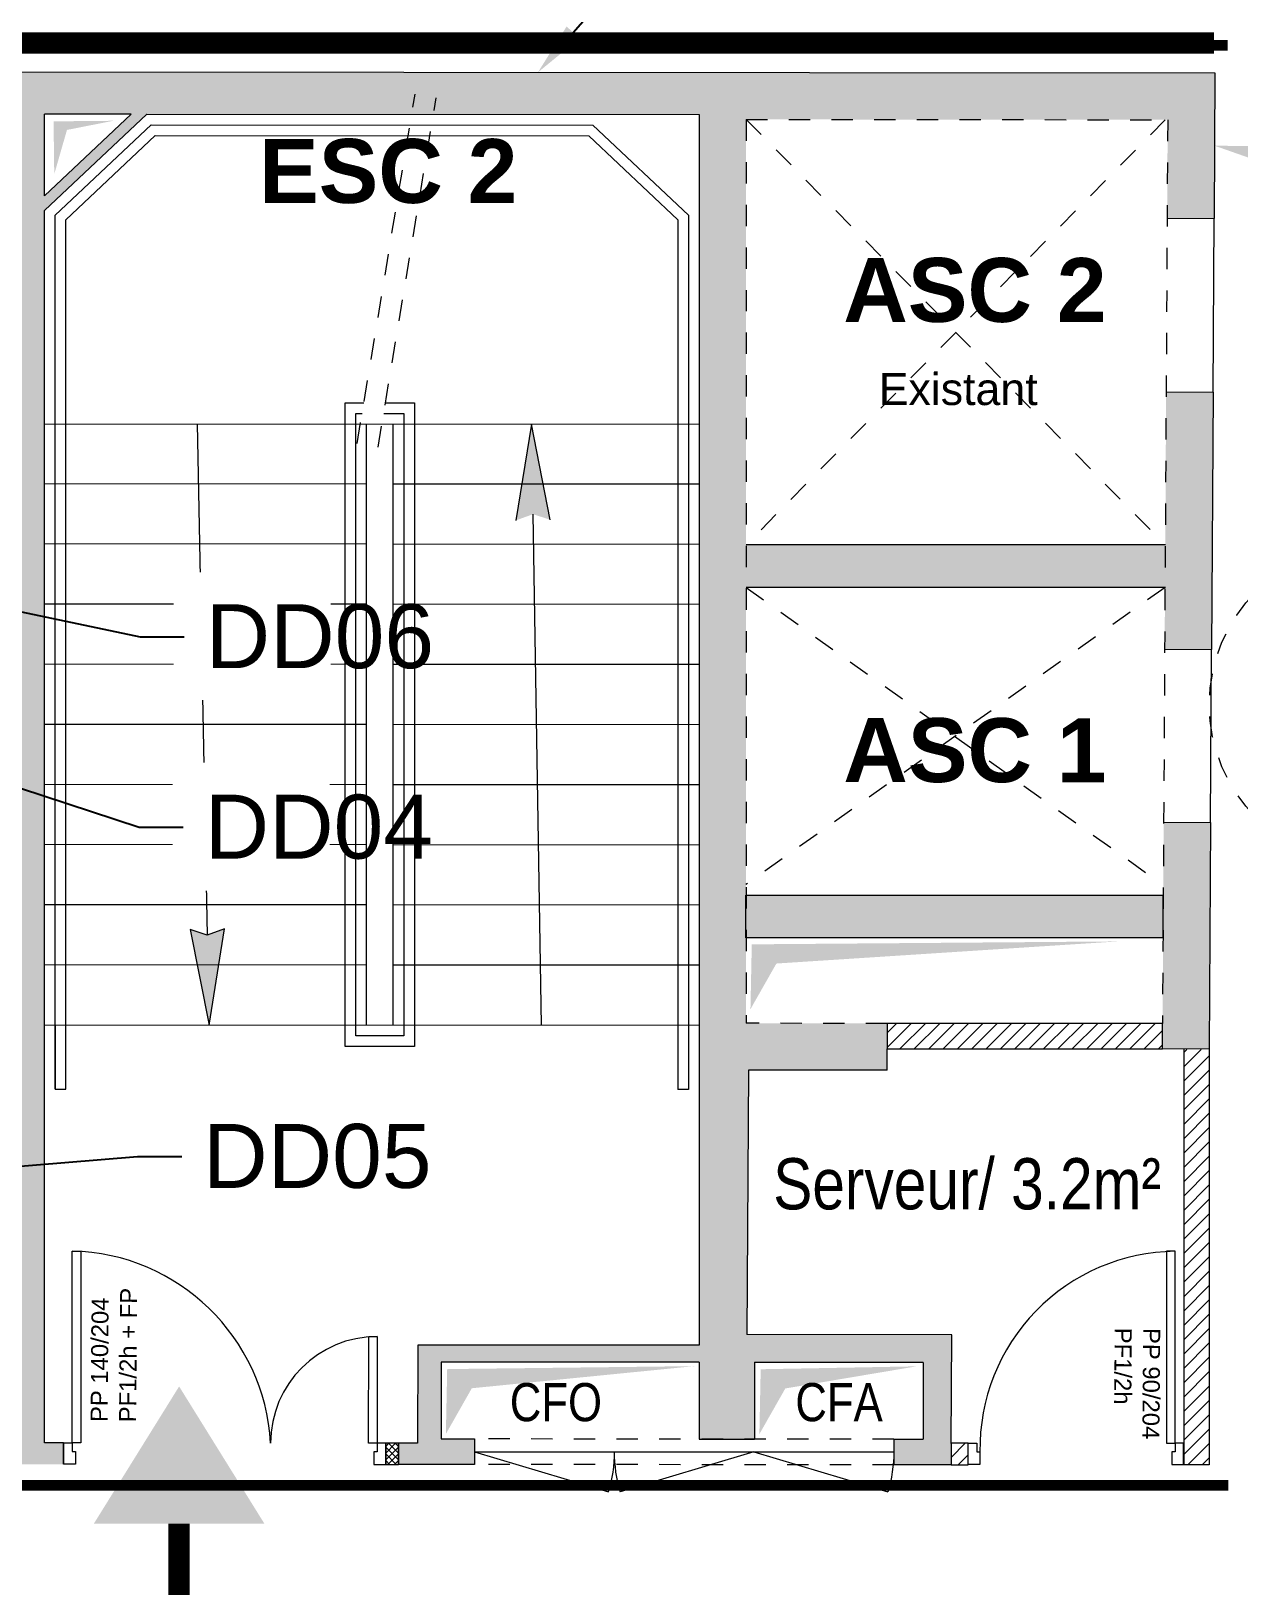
# Model space of a CAD drawing. Extents: x -29.7 to 23.3, y -8.6 to 57.6.
# Drawn here: x -6.08 to -0.41, y -0.01 to 7.28 of the extents above; entities that cross this region are included whole.
import ezdxf
from ezdxf import colors
from ezdxf.entities.mleader import LeaderData, LeaderLine
from ezdxf.enums import TextEntityAlignment as Align
from ezdxf.math import Vec2, Vec3

# ---------------------------------------------------------------- set-up
doc = ezdxf.new("R2010")
doc.units = 0
doc.header["$LTSCALE"] = 0.001
for name, pattern in [('AXES2', [28.575, 19.05, -3.175, 3.175, -3.175]), ('CACHE', [0.375, 0.25, -0.125]), ('CACHE2', [4.7625, 3.175, -1.5875]), ('CONTINU', [0]), ('HIDDEN2', [0.1875, 0.125, -0.0625])]:
    doc.linetypes.add(name, pattern=pattern)
doc.layers.get('0').update_dxf_attribs({"lineweight": 5})
for name, color, linetype in [('00-SECURITE UP', 12, 'Continuous'), ('01-STR_MACONNERIE_HACH', 252, 'Continuous'), ('A-legende', 7, 'Continuous'), ('Exit- Etiquette-incendie', 1, 'Continuous')]:
    doc.layers.add(name, color=color, linetype=linetype)
doc.layers.add('02-CL HACH PLATRE', color=6, linetype='Continuous', lineweight=5)
doc.layers.add('02-CLOISON_HACH MACONNERIE', color=6, linetype='Continuous', lineweight=5)
doc.layers.add('A-Détails', color=7, linetype='Continuous', true_color=0x00a500)
doc.layers.add('A-signalétique', color=7, linetype='Continuous', true_color=0x666666)
doc.layers.add('A-projet', color=7, linetype='Continuous', lineweight=5, true_color=0x5b6280)
doc.styles.add('COTE 100', font='arial.ttf', dxfattribs={"height": 0.15})
doc.styles.get("Standard").update_dxf_attribs({"font": 'ARIALN.TTF'})
doc.styles.add('verdana', font='swissc.ttf')
doc.styles.add('Y_TXT_COT', font='arial.ttf', dxfattribs={"height": 0.2})

# ---------------------------------------------------------------- blocks, each defined once
blk = doc.blocks.new('BLOC_ATT_RENS_100')
at = {"flags": 8}
for tag, p, height in [('N°', (-0.4156, 0.9727), 0.25), ('TITRE', (-0.4156, 0.6753), 0.21), ('SURF', (-0.4156, 0.3727), 0.15), ('EFFECTIF', (-0.4156, 0.0727), 0.15), ('HSP', (-0.4156, -0.2356), 0.15), ('REV.SOL', (-0.4156, -0.5258), 0.15), ('REV.MUR', (-0.4156, -0.8258), 0.15), ('PLAF', (-0.4156, -1.1258), 0.15)]:
    blk.add_attdef(tag, p, '', height=height, dxfattribs=at)
at = {"layer": 'Exit- Etiquette-incendie', "flags": 8}
for tag, p in [('EFFECTIF.MAX', (-0.4156, -1.414)), ('SURF.PROG', (-0.4156, -1.6479))]:
    blk.add_attdef(tag, p, '', height=0.15, dxfattribs=at)
blk = doc.blocks.new('PORTE-GA')
at = {"linetype": 'Continuous'}
blk.add_line((0, 0), (-0.288, 0.958), dxfattribs=at)
at = {"color": 0, "linetype": 'ByBlock'}
blk.add_arc((0, 0), 1, 89.9989, 106.7229, dxfattribs=at)
blk = doc.blocks.new('Xref-R2-2018-11')
h = blk.add_hatch(color=256)
h.dxf.hatch_style = 1
h.paths.add_polyline_path([(-3.2473, -0.0091), (-3.2441, -0.2568), (-3.1845, -0.0493), (-2.9667, -0.0064)])
h = blk.add_hatch(color=256)
h.dxf.hatch_style = 1
h.paths.add_polyline_path([(-0.9184, -1.8775), (-1.0063, -1.4292), (-1.0792, -1.8803), (-0.9992, -1.8514)])
h = blk.add_hatch(color=256)
h.dxf.hatch_style = 1
h.paths.add_polyline_path([(-2.6073, -3.7993), (-2.5181, -4.2474), (-2.4466, -3.7962), (-2.5264, -3.8252)])
h = blk.add_hatch(color=256)
h.dxf.hatch_style = 1
h.paths.add_polyline_path([(0.0265, -3.8686), (0.0203, -4.1727), (0.1419, -3.9586), (1.7429, -3.8549)])
h = blk.add_hatch(color=256)
h.dxf.hatch_style = 1
h.paths.add_polyline_path([(-1.4017, -5.8605), (-1.4078, -6.1646), (-1.2862, -5.9504), (-0.2424, -5.8467)])
h = blk.add_hatch(color=256)
h.dxf.hatch_style = 1
h.paths.add_polyline_path([(0.0683, -5.8613), (0.0622, -6.1654), (0.1838, -5.9513), (0.7991, -5.8476)])
at = {"layer": '00-SECURITE UP'}
h = blk.add_hatch(color=256, dxfattribs=at)
h.dxf.hatch_style = 1
h.paths.add_polyline_path([(-3.0586, -6.5857), (-2.6586, -6.5857), (-2.2586, -6.5857), (-2.6586, -5.9419)])
at = {"layer": '01-STR_MACONNERIE_HACH'}
h = blk.add_hatch(color=256, dxfattribs=at)
h.dxf.hatch_style = 1
h.paths.add_polyline_path([(-2.9338, -12.9281), (-2.9663, -13.1734), (-3.0344, -13.1725), (-3.0351, -13.2325), (-2.9852, -13.2331), (-2.9887, -13.5068), (-2.0358, -13.519), (-2.0323, -13.2453), (-1.9823, -13.2459), (-1.9815, -13.1859), (-2.0482, -13.1851), (-2.0744, -12.939)])
h.paths.add_polyline_path([(-5.9186, -12.89), (-5.9511, -13.1353), (-6.0192, -13.1344), (-6.02, -13.1944), (-5.97, -13.195), (-5.9735, -13.4687), (-4.3537, -13.4894), (-4.3502, -13.2157), (-4.3002, -13.2163), (-4.2995, -13.1563), (-4.3661, -13.1555), (-4.3924, -12.9095)])
h.paths.add_polyline_path([(-8.8763, -12.8523), (-8.9088, -13.0975), (-8.9769, -13.0967), (-8.9777, -13.1567), (-8.9277, -13.1573), (-8.9312, -13.431), (-7.3386, -13.4513), (-7.3351, -13.1776), (-7.2851, -13.1783), (-7.2843, -13.1183), (-7.351, -13.1174), (-7.3772, -12.8714)])
h.paths.add_polyline_path([(-11.1808, -12.8229), (-11.2133, -13.0681), (-11.2814, -13.0673), (-11.2822, -13.1273), (-11.2323, -13.1279), (-11.2358, -13.4016), (-10.2963, -13.4136), (-10.2928, -13.1399), (-10.2428, -13.1405), (-10.242, -13.0805), (-10.3087, -13.0797), (-10.3349, -12.8336)])
h.paths.add_polyline_path([(-10.8967, 6.6649), (-10.9467, 6.6652), (-10.9471, 6.6052), (-10.8943, 6.6049), (-10.8705, 6.3609), (-9.9349, 6.3549), (-9.9079, 6.5986), (-9.8547, 6.5982), (-9.8543, 6.6582), (-9.9043, 6.6585), (-9.9023, 6.9761), (-10.8947, 6.9824)])
h.paths.add_polyline_path([(-8.5844, 6.9676), (-8.5864, 6.6501), (-8.6364, 6.6504), (-8.6368, 6.5904), (-8.5841, 6.5901), (-8.5602, 6.3461), (-6.992, 6.3361), (-6.965, 6.5797), (-6.9118, 6.5794), (-6.9114, 6.6394), (-6.9614, 6.6397), (-6.9594, 6.9572)])
h.paths.add_polyline_path([(-5.6415, 6.9488), (-5.6435, 6.6313), (-5.6935, 6.6316), (-5.6939, 6.5716), (-5.6412, 6.5713), (-5.6173, 6.3273), (-4.0169, 6.317), (-3.99, 6.5607), (-3.9367, 6.5604), (-3.9364, 6.6204), (-3.9864, 6.6207), (-3.9843, 6.9382)])
h.paths.add_polyline_path([(-2.6665, 6.9298), (-2.6685, 6.6123), (-2.7185, 6.6126), (-2.7189, 6.5526), (-2.6661, 6.5522), (-2.6423, 6.3082), (-1.704, 6.3022), (-1.677, 6.5459), (-1.6238, 6.5456), (-1.6234, 6.6056), (-1.6734, 6.6059), (-1.6714, 6.9234)])
h.paths.add_polyline_path([(-0.3535, 6.915), (-0.3555, 6.5975), (-0.4055, 6.5978), (-0.4059, 6.5378), (-0.3532, 6.5375), (-0.3294, 6.2934), (1.2351, 6.2834), (1.2366, 6.5273), (1.2866, 6.527), (1.287, 6.587), (1.237, 6.5873), (1.2391, 6.9048)])
h.paths.add_polyline_path([(3.4414, 4.4566), (3.7374, 4.0365), (4.1422, 3.9277), (4.1734, 4.0436), (4.1251, 4.0566), (4.2613, 4.563), (4.0393, 4.878), (3.7229, 4.655), (3.6977, 4.6372), (3.6755, 4.6216), (3.6725, 4.6195)])
h.paths.add_polyline_path([(1.9624, -2.4843), (2.1824, -2.4855), (2.1893, -1.2784), (1.9694, -1.2771)])
edge = h.paths.add_edge_path()
edge.add_line((2.5716, 5.6909), (3.1695, 6.1123))
edge.add_line((3.1695, 6.1123), (3.0138, 6.3333))
edge.add_arc((1.8436, 5.4114), 1.4897, 38.23232, 77.61848)
edge.add_line((2.1631, 6.8664), (2.163, 6.8989))
edge.add_line((2.163, 6.8989), (1.9782, 6.9001))
edge.add_line((1.9782, 6.9001), (1.9761, 6.5826))
edge.add_line((1.9761, 6.5826), (1.9261, 6.5829))
edge.add_line((1.9261, 6.5829), (1.9257, 6.5229))
edge.add_line((1.9257, 6.5229), (1.9757, 6.5226))
edge.add_line((1.9757, 6.5226), (1.9742, 6.2787))
edge.add_line((1.9742, 6.2787), (2.1582, 6.2775))
edge.add_line((2.1582, 6.2775), (2.5716, 5.6909))
h.paths.add_polyline_path([(-13.0351, -4.4062), (-13.5351, -4.4062), (-13.5351, -3.4062), (-13.0165, -3.4062), (-12.8339, 6.3734), (-12.2452, 6.3697), (-12.2182, 6.6133), (-12.165, 6.613), (-12.1646, 6.673), (-12.2146, 6.6733), (-12.2125, 6.9908), (-12.9153, 6.9953), (-12.913, 7.3501), (-13.403, 7.3532), (-13.7899, -13.369), (-12.6008, -13.3842), (-12.5973, -13.1105), (-12.5473, -13.1111), (-12.5465, -13.0511), (-12.6132, -13.0503), (-12.6395, -12.8042), (-13.1918, -12.7972)])
h.paths.add_polyline_path([(-13.5351, -4.4062), (-13.5351, -3.4062)], flags=16)
h = blk.add_hatch(color=256, dxfattribs=at)
h.dxf.hatch_style = 1
h.paths.add_polyline_path([(1.9526, -4.2401), (1.9526, -4.3601), (2.1716, -4.3602), (2.1716, -4.3578), (2.1777, -3.2971), (1.9577, -3.2958)])
h.paths.add_polyline_path([(-2.883, 0.0248), (-3.29, -0.3583), (-3.29, 0.0248)])
h.paths.add_polyline_path([(0.6616, -4.3593), (0.6616, -4.2393), (0, -4.2389), (0, 0), (1.9767, -0.0016), (1.974, -0.4631), (2.194, -0.4644), (2.198, 0.2183), (-3.5072, 0.2228), (-3.5082, -1.0072), (-3.4782, -1.0072), (-3.4769, -1.0072), (-3.4782, -2.6772), (-3.4782, -3.3168), (-3.4782, -5.0368), (-3.4782, -5.1367), (-3.4782, -6.1268), (-3.4783, -6.3069), (-3.2001, -6.307), (-3.2, -6.207), (-3.29, -6.207), (-3.29, -0.427), (-2.81, 0.0248), (-0.22, 0.0227), (-0.22, -5.7488), (-1.54, -5.748), (-1.5403, -6.208), (-1.6303, -6.2079), (-1.6303, -6.3079), (-1.2742, -6.3082), (-1.2741, -6.1882), (-1.43, -6.1881), (-1.43, -5.8281), (-0.22, -5.8288), (-0.22, -6.1888), (0.04, -6.1889), (0.04, -6.1888), (0.04, -5.8289), (0.83, -5.8294), (0.83, -6.1894), (0.6924, -6.1893), (0.6923, -6.3093), (0.9606, -6.3095), (0.9607, -6.2095), (0.9609, -6.2095), (0.9639, -5.6995), (0.0039, -5.6989), (0.011, -4.4589), (0.661, -4.4593)])
h = blk.add_hatch(color=256, dxfattribs=at)
h.dxf.hatch_style = 1
h.paths.add_polyline_path([(1.9665, -1.9951), (0, -1.9951), (0, -1.9951), (0, -2.1951), (1.9653, -2.1951)])
h = blk.add_hatch(color=256, dxfattribs=at)
h.dxf.hatch_style = 1
h.paths.add_polyline_path([(-0.0016, -3.6384), (1.9539, -3.6385), (1.9539, -3.8385), (-0.0016, -3.8384)])
at = {"layer": '02-CL HACH PLATRE', "lineweight": 13, "transparency": 33554687}
h = blk.add_hatch(dxfattribs=at)
h.set_pattern_fill('ANSI31', color=256, scale=0.015)
h.paths.add_polyline_path([(0.6616, -4.3593), (1.9526, -4.3593), (1.9526, -4.2401), (0.6616, -4.2401)])
h = blk.add_hatch(dxfattribs=at)
h.set_pattern_fill('ANSI31', color=256, scale=0.015)
h.paths.add_polyline_path([(2.1716, -4.3611), (2.0716, -4.361), (2.0516, -4.361), (2.0517, -6.3095), (2.1716, -6.3095)])
h = blk.add_hatch(dxfattribs=at)
h.set_pattern_fill('ANSI31', color=256, scale=0.015)
h.paths.add_polyline_path([(1.0414, -6.2083), (1.0226, -6.2082), (0.9607, -6.2082), (0.9607, -6.3089), (1.0414, -6.3089)])
at = {"layer": '02-CLOISON_HACH MACONNERIE', "transparency": 33554585}
h = blk.add_hatch(dxfattribs=at)
h.set_pattern_fill('ANSI37', color=256, scale=0.007, angle=90)
h.paths.add_polyline_path([(-1.6303, -6.2079), (-1.69, -6.2079), (-1.6901, -6.3075), (-1.6303, -6.3075)])
for p, q in [((2.198, 0.2183), (2.194, -0.4644)), ((-2.81, 0.0248), (-0.22, 0.0227)), ((-0.22, 0.0227), (-0.22, -5.7488)), ((-2.7902, -0.0252), (-3.24, -0.4486)), ((-2.7902, -0.0252), (-0.7181, -0.0269)), ((-0.7181, -0.0269), (-0.27, -0.4486)), ((-2.7704, -0.0752), (-3.19, -0.4702)), ((-2.7704, -0.0752), (-0.7379, -0.0768)), ((-0.7379, -0.0768), (-0.32, -0.4702)), ((-3.29, -6.207), (-3.29, -0.427)), ((-3.29, -6.207), (-3.29, -0.427)), ((-3.24, -4.547), (-3.24, -0.4486)), ((-3.19, -4.547), (-3.19, -0.4702)), ((-0.32, -0.4702), (-0.32, -4.5487)), ((-0.27, -0.4486), (-0.27, -4.5487)), ((2.1893, -1.2784), (2.1824, -2.4855)), ((-3.29, -1.4274), (-0.22, -1.4298)), ((-2.5736, -1.428), (-2.5264, -3.8252)), ((-1.78, -4.2479), (-1.78, -1.4286)), ((-1.0063, -1.4292), (-1.0792, -1.8803)), ((-0.9184, -1.8775), (-1.0063, -1.4292)), ((-1.78, -1.7099), (-3.2885, -1.709)), ((-0.2185, -1.7108), (-1.655, -1.7099)), ((-0.9589, -4.2483), (-0.9992, -1.8514)), ((-1.78, -1.9919), (-3.2887, -1.991)), ((-0.2187, -1.9928), (-1.655, -1.9919)), ((-1.78, -2.2739), (-3.2888, -2.273)), ((-0.2188, -2.2748), (-1.655, -2.2739)), ((-1.78, -2.5559), (-3.289, -2.555)), ((-0.219, -2.5568), (-1.655, -2.5559)), ((-1.78, -2.8379), (-3.2892, -2.837)), ((-0.2192, -2.8388), (-1.655, -2.8379)), ((-1.78, -3.1199), (-3.2893, -3.119)), ((-0.2193, -3.1208), (-1.655, -3.1199)), ((2.1777, -3.2971), (2.1716, -4.3602)), ((-1.78, -3.4019), (-3.2895, -3.401)), ((-0.2195, -3.4028), (-1.655, -3.4019)), ((-1.78, -3.6839), (-3.2897, -3.683)), ((-0.2197, -3.6848), (-1.655, -3.6839)), ((-2.5264, -3.8252), (-2.6073, -3.7993)), ((-2.6073, -3.7993), (-2.5181, -4.2474)), ((-2.4466, -3.7962), (-2.5264, -3.8252)), ((-2.5181, -4.2474), (-2.4466, -3.7962)), ((-1.78, -3.9659), (-3.2898, -3.965)), ((-0.2198, -3.9668), (-1.655, -3.9659)), ((-0.22, -4.2488), (-3.29, -4.247)), ((0.661, -4.4593), (0.6616, -4.3593)), ((2.1716, -4.3602), (0.6616, -4.3593)), ((0.011, -4.4589), (0.0039, -5.6989)), ((0.661, -4.4593), (0.011, -4.4589)), ((-1.54, -5.748), (-1.5403, -6.208)), ((-0.22, -5.7488), (-1.54, -5.748)), ((0.9639, -5.6995), (0.0039, -5.6989)), ((0.9609, -6.2095), (0.9639, -5.6995)), ((-0.22, -5.8288), (-1.43, -5.8281)), ((-1.43, -5.8281), (-1.43, -6.1881)), ((-0.22, -5.8288), (-0.22, -6.1888)), ((0.04, -5.8288), (0.04, -6.1888)), ((0.83, -5.8294), (0.04, -5.8289)), ((0.83, -5.8294), (0.83, -6.1894)), ((-1.43, -6.1881), (-1.2741, -6.1882)), ((0.6924, -6.1893), (0.83, -6.1894)), ((-3.2, -6.207), (-3.29, -6.207)), ((-1.5403, -6.208), (-1.6303, -6.2079))]:
    blk.add_line(p, q)
at = {"linetype": 'CACHE2'}
for p, q in [((0, 0), (1.9767, -0.0016)), ((0, 0), (0, -4.2389)), ((1.9767, -0.0016), (1.9523, -4.2401)), ((0.6616, -4.2393), (0, -4.2389))]:
    blk.add_line(p, q, dxfattribs=at)
at = {"linetype": 'CACHE', "ltscale": 0.5}
for p, q in [((0.6924, -6.1893), (-1.2741, -6.1882)), ((0.6923, -6.3093), (-1.2742, -6.3082))]:
    blk.add_line(p, q, dxfattribs=at)
at = {"linetype": 'Continuous'}
blk.add_line((-1.2741, -6.2482), (0.6923, -6.2493), dxfattribs=at)
for points in [[(-3.5072, 0.2228), (2.198, 0.2183)], [(-2.81, 0.0248), (-3.29, -0.427)], [(-3.29, -0.3583), (-3.29, 0.0248)], [(-2.883, 0.0248), (-3.29, 0.0248)], [(-2.883, 0.0248), (-3.29, -0.3583)], [(1.974, -0.4631), (2.194, -0.4644)], [(2.1893, -1.2784), (2.194, -0.4644)], [(1.9694, -1.2771), (2.1893, -1.2784)], [(-1.655, -4.2479), (-1.655, -1.4286)], [(1.9659, -1.9951), (0, -1.9951)], [(1.9659, -2.1951), (0, -2.1951)], [(1.9624, -2.4843), (2.1824, -2.4855)], [(2.1777, -3.2971), (2.1824, -2.4855)], [(1.9577, -3.2958), (2.1777, -3.2971)], [(-3.24, -4.247), (-3.24, -4.547), (-3.19, -4.547)], [(2.0516, -4.3602), (2.0517, -6.3095)], [(2.1716, -4.3602), (2.1717, -6.3095)], [(-1.2741, -6.1882), (-1.2742, -6.3082)], [(-0.22, -6.1888), (0.04, -6.1889)], [(0.6924, -6.1893), (0.6923, -6.3093)], [(-3.2, -6.207), (-3.2001, -6.307)], [(-1.6303, -6.2079), (-1.6303, -6.3079)], [(-1.2742, -6.3082), (-1.6303, -6.3079)], [(0.9606, -6.3095), (0.6923, -6.3093)], [(2.1717, -6.3095), (2.0517, -6.3095)]]:
    blk.add_lwpolyline(points)
at = {"linetype": 'AXES2'}
for points in [[(-1.8243, -1.5203), (-1.5522, 0.1182)], [(-1.7257, -1.5367), (-1.4535, 0.1018)]]:
    blk.add_lwpolyline(points, dxfattribs=at)
at = {"linetype": 'CACHE'}
for points in [[(0, 0), (1.9652, -1.9951)], [(1.9655, -0.0016), (0, -1.9951)], [(1.9641, -2.1951), (-0.0016, -3.5884)], [(0, -2.1951), (1.9526, -3.5885)]]:
    blk.add_lwpolyline(points, dxfattribs=at)
at = {"linetype": 'Continuous'}
for points in [[(-1.6911, -1.3286), (-1.555, -1.3286), (-1.555, -4.3479), (-1.88, -4.3479), (-1.88, -1.3286), (-1.7925, -1.3286)], [(-1.6994, -1.3786), (-1.605, -1.3786), (-1.605, -4.2979), (-1.83, -4.2979), (-1.83, -1.3786), (-1.8008, -1.3786)], [(-0.27, -4.2487), (-0.27, -4.5487), (-0.32, -4.5487)]]:
    blk.add_lwpolyline(points, dxfattribs=at)
for points in [[(-0.0016, -3.6384), (1.9539, -3.6385), (1.9539, -3.8385), (-0.0016, -3.8384)], [(0.6616, -4.3593), (1.9526, -4.3593), (1.9526, -4.2401), (0.6616, -4.2401)], [(1.0414, -6.2082), (0.9607, -6.2082), (0.9607, -6.3095), (1.0414, -6.3095)]]:
    blk.add_lwpolyline(points, close=True)
at = {"linetype": 'CONTINU'}
for points in [[(-3.12, -6.2071), (-3.16, -6.207), (-3.1595, -5.307), (-3.1195, -5.3071)], [(1.9714, -6.2082), (2.0114, -6.2082), (2.0114, -5.3082), (1.9714, -5.3082)], [(-1.73, -6.2079), (-1.77, -6.2079), (-1.7697, -5.7079), (-1.7297, -5.7079)], [(-3.1451, -6.3071), (-3.2001, -6.307), (-3.2, -6.207), (-3.16, -6.207), (-3.16, -6.247), (-3.145, -6.2471), (-3.1451, -6.3071)], [(-1.7451, -6.3079), (-1.6901, -6.3079), (-1.69, -6.2079), (-1.73, -6.2079), (-1.73, -6.2479), (-1.745, -6.2479), (-1.7451, -6.3079)], [(1.0964, -6.3082), (1.0414, -6.3082), (1.0414, -6.2082), (1.0814, -6.2082), (1.0814, -6.2482), (1.0964, -6.2482), (1.0964, -6.3082)], [(1.9964, -6.3082), (2.0514, -6.3082), (2.0514, -6.2082), (2.0114, -6.2082), (2.0114, -6.2482), (1.9964, -6.2482), (1.9964, -6.3082)]]:
    blk.add_lwpolyline(points, close=True, dxfattribs=at)
at = {"linetype": 'Continuous'}
blk.add_lwpolyline([(-1.6303, -6.2079), (-1.6901, -6.2079), (-1.6901, -6.3079), (-1.6303, -6.3079)], close=True, dxfattribs=at)
at = {"color": 6, "linetype": 'HIDDEN2'}
blk.add_circle((2.9222, -2.7441), 0.75, dxfattribs=at)
at = {"linetype": 'CONTINU'}
for centre, radius, start, end in [((-3.1821, -6.2604), 0.9536, 3.17177, 88.63891), ((2.0222, -6.234), 0.9259, 90.66487, 180.8794), ((-1.73, -6.2079), 0.5, 89.96615, 179.96615)]:
    blk.add_arc(centre, radius, start, end, dxfattribs=at)
at = {"layer": '00-SECURITE UP', "const_width": 0.1}
blk.add_lwpolyline([(-2.6586, -7.4947), (-2.6586, -6.5857), (-2.6586, -6.5857), (-2.6586, -6.5857)], dxfattribs=at)
ref = blk.add_blockref('BLOC_ATT_RENS_100', (0.491, -5.7303), dxfattribs=dict(xscale=0.8758611441981141, yscale=0.8758611441981141, zscale=1.701621343821389))
ref.add_attrib('TITRE', 'Serveur/ 3.2m²', (0.127, -5.1115), dxfattribs={"height": 0.24, "rotation": 360, "style": 'verdana', "flags": 8})
ref = blk.add_blockref('BLOC_ATT_RENS_100', (-0.9021, -6.0604), dxfattribs=dict(xscale=0.472023455414562, yscale=0.472023455414562, zscale=0.9170462599446728))
ref.add_attrib('SURF', 'CFO', (-1.1081, -6.1049), dxfattribs={"height": 0.17884, "rotation": 360, "style": 'verdana', "flags": 8})
ref = blk.add_blockref('BLOC_ATT_RENS_100', (0.4369, -6.0604), dxfattribs=dict(xscale=0.472023455414562, yscale=0.472023455414562, zscale=0.9170462599446728))
ref.add_attrib('SURF', 'CFA', (0.2309, -6.1049), dxfattribs={"height": 0.17884, "rotation": 360, "style": 'verdana', "flags": 8})
at = {"linetype": 'Continuous'}
for p, xscale, yscale, zscale, rotation in [((-1.2742, -6.2482), -0.6555452738765315, 0.6555452738765318, 0.6555452738765318, 270.0337089835695), ((0.0369, -6.2482), 0.6555452738765317, 0.6555452738765317, 0.6555452738765317, 89.96600881160535), ((0.0368, -6.2481), -0.6555452738765315, 0.6555452738765318, 0.6555452738765318, 270.0337089835695)]:
    blk.add_blockref('PORTE-GA', p, dxfattribs=dict(at, xscale=xscale, yscale=yscale, zscale=zscale, rotation=rotation))
at = {"style": 'COTE 100'}
blk.add_text('Existant', height=0.15, rotation=359.95579, dxfattribs=at).set_placement((0.9942, -1.2645), align=Align.MIDDLE_CENTER)
at = {"char_height": 0.3, "width": 1.472401, "attachment_point": 1, "rotation": 359.95579, "style": 'COTE 100'}
for s, insert in [('{\\fArial|b1|i0|c0|p34;ESC 2}', (-2.2834, -0.0913)), ('{\\fArial|b1|i0|c0|p34;ASC 2}', (0.4558, -0.6493)), ('{\\fArial|b1|i0|c0|p34;ASC 1}', (0.4558, -2.8074))]:
    blk.add_mtext(s, dxfattribs=dict(at, insert=insert))
at = {"char_height": 0.08, "width": 1.472401, "attachment_point": 1}
for s, insert, rotation in [('{\\fArial|b0|i0|c0|p34;PP 140/204\\PPF1/2h + FP}', (-3.0739, -6.1085), 89.50124), ('{\\fArial|b0|i0|c0|p34;PP 90/204\\PPF1/2h}', (1.942, -5.668), 269.50124)]:
    blk.add_mtext(s, dxfattribs=dict(at, insert=insert, rotation=rotation))

msp = doc.modelspace()

# ---------------------------------------------------------------- linework, layer by layer
at = {"layer": 'A-legende', "color": 151, "linetype": 'CACHE', "ltscale": 2000, "true_color": 0xa4b6e5, "const_width": 0.05}
msp.add_lwpolyline([(-0.4671, 7.2165), (-6.897, 7.2165)], dxfattribs=at)
at = {"layer": 'A-legende', "linetype": 'CACHE', "ltscale": 2000, "const_width": 0.05}
msp.add_lwpolyline([(-6.8834, 0.4635), (-0.4627, 0.4635)], dxfattribs=at)

# ---------------------------------------------------------------- block references
at = {"layer": 'A-projet'}
msp.add_blockref('Xref-R2-2018-11', (-2.7243, 6.8689), dxfattribs=at)

# ---------------------------------------------------------------- next in the draw order: leaders
at = {"layer": 'A-Détails'}
ml = msp.add_multileader_mtext('Standard', dxfattribs=at)
ml.set_content('DD10', color=256, style='Y_TXT_COT')
ml.set_leader_properties()
ml.build(insert=Vec2(0, 0))
ml.multileader.update_dxf_attribs({"has_text_frame": 1, "text_left_attachment_type": 2, "text_right_attachment_type": 2, "dogleg_length": 1, "arrow_head_size": 0.25})
ctx = ml.context
ctx.base_point, ctx.char_height, ctx.arrow_head_size, ctx.landing_gap_size, ctx.plane_origin = Vec3(-2.6189, 8.0834), 0.3, 0.25, 0.1, Vec3(-6.0633, 10.9509)
ctx.left_attachment, ctx.right_attachment = 2, 2
notes = []
notes.append((ctx, [(0, (1, 1, 0), (-2.8261, 8.0834), (1, 0), 0.2072, [(0, [(-3.7006, 7.0895)], 0, [])])]))
ctx.mtext.insert, ctx.mtext.rotation, ctx.mtext.width, ctx.mtext.defined_height, ctx.mtext.flow_direction = Vec3(-2.5189, 8.2365), 6.283185, 0.436539, 0.1999, 5
ctx.mtext.has_bg_fill, ctx.mtext.bg_color, ctx.mtext.bg_scale_factor, ctx.mtext.bg_transparency, ctx.mtext.use_window_bg_color = 1, -1027028792, 1.5, 0, 1
ml = msp.add_multileader_mtext('Standard', dxfattribs=at)
ml.set_content('DD10', color=256, style='Y_TXT_COT')
ml.set_leader_properties()
ml.build(insert=Vec2(0, 0))
ml.multileader.update_dxf_attribs({"has_text_frame": 1, "text_left_attachment_type": 2, "text_right_attachment_type": 2, "dogleg_length": 1, "arrow_head_size": 0.25})
ctx = ml.context
ctx.base_point, ctx.char_height, ctx.arrow_head_size, ctx.landing_gap_size, ctx.plane_origin = Vec3(1.7517, 6.378), 0.3, 0.25, 0.1, Vec3(-1.6928, 9.2455)
ctx.left_attachment, ctx.right_attachment = 2, 2
notes.append((ctx, [(0, (1, 1, 0), (1.5445, 6.378), (1, 0), 0.2072, [(0, [(-0.5283, 6.7458)], 0, [])])]))
ctx.mtext.insert, ctx.mtext.rotation, ctx.mtext.width, ctx.mtext.defined_height, ctx.mtext.flow_direction = Vec3(1.8517, 6.5311), 6.283185, 0.436539, 0.1999, 5
ctx.mtext.has_bg_fill, ctx.mtext.bg_color, ctx.mtext.bg_scale_factor, ctx.mtext.bg_transparency, ctx.mtext.use_window_bg_color = 1, -1027028792, 1.5, 0, 1
ml = msp.add_multileader_mtext('Standard', dxfattribs=at)
ml.set_content('DD06', color=256, style='Y_TXT_COT')
ml.set_leader_properties()
ml.build(insert=Vec2(0, 0))
ml.multileader.update_dxf_attribs({"has_text_frame": 1, "text_left_attachment_type": 2, "text_right_attachment_type": 2, "dogleg_length": 1, "arrow_head_size": 0.25})
ctx = ml.context
ctx.base_point, ctx.char_height, ctx.arrow_head_size, ctx.landing_gap_size, ctx.plane_origin = Vec3(-5.3588, 4.4423), 0.3, 0.25, 0.1, Vec3(-11.8772, 7.2907)
ctx.left_attachment, ctx.right_attachment = 2, 2
notes.append((ctx, [(0, (1, 1, 0), (-5.566, 4.4423), (1, 0), 0.2072, [(0, [(-7.6658, 4.8833)], 0, [])])]))
ctx.mtext.insert, ctx.mtext.rotation, ctx.mtext.width, ctx.mtext.defined_height, ctx.mtext.flow_direction = Vec3(-5.2588, 4.5955), 6.283185, 0.436539, 0.1999, 5
ctx.mtext.has_bg_fill, ctx.mtext.bg_color, ctx.mtext.bg_scale_factor, ctx.mtext.bg_transparency, ctx.mtext.use_window_bg_color = 1, -1027028792, 1.5, 0, 1
ml = msp.add_multileader_mtext('Standard', dxfattribs=at)
ml.set_content('DD04', color=256, style='Y_TXT_COT')
ml.set_leader_properties()
ml.build(insert=Vec2(0, 0))
ml.multileader.update_dxf_attribs({"has_text_frame": 1, "text_left_attachment_type": 2, "text_right_attachment_type": 2, "dogleg_length": 1, "arrow_head_size": 0.25})
ctx = ml.context
ctx.base_point, ctx.char_height, ctx.arrow_head_size, ctx.landing_gap_size, ctx.plane_origin = Vec3(-5.3637, 3.5491), 0.3, 0.25, 0.1, Vec3(-12.6062, 6.3607)
ctx.left_attachment, ctx.right_attachment = 2, 2
notes.append((ctx, [(0, (1, 1, 0), (-5.571, 3.5491), (1, 0), 0.2072, [(0, [(-6.9003, 3.9878)], 0, [])])]))
ctx.mtext.insert, ctx.mtext.rotation, ctx.mtext.width, ctx.mtext.defined_height, ctx.mtext.flow_direction = Vec3(-5.2637, 3.7022), 6.283185, 0.436539, 0.1999, 5
ctx.mtext.has_bg_fill, ctx.mtext.bg_color, ctx.mtext.bg_scale_factor, ctx.mtext.bg_transparency, ctx.mtext.use_window_bg_color = 1, -1027028792, 1.5, 0, 1
ml = msp.add_multileader_mtext('Standard', dxfattribs=at)
ml.set_content('DD05', color=256, style='Y_TXT_COT')
ml.set_leader_properties()
ml.build(insert=Vec2(0, 0))
ml.multileader.update_dxf_attribs({"has_text_frame": 1, "text_left_attachment_type": 2, "text_right_attachment_type": 2, "dogleg_length": 1, "arrow_head_size": 0.25})
ctx = ml.context
ctx.base_point, ctx.char_height, ctx.arrow_head_size, ctx.landing_gap_size, ctx.plane_origin = Vec3(-5.3706, 2.0049), 0.3, 0.25, 0.1, Vec3(-14.6962, 4.8724)
ctx.left_attachment, ctx.right_attachment = 2, 2
notes.append((ctx, [(0, (1, 1, 0), (-5.5779, 2.0049), (1, 0), 0.2072, [(0, [(-7.5244, 1.8461)], 0, [])])]))
ctx.mtext.insert, ctx.mtext.rotation, ctx.mtext.width, ctx.mtext.defined_height, ctx.mtext.flow_direction = Vec3(-5.2706, 2.1581), 6.283185, 0.436539, 0.1999, 5
ctx.mtext.has_bg_fill, ctx.mtext.bg_color, ctx.mtext.bg_scale_factor, ctx.mtext.bg_transparency, ctx.mtext.use_window_bg_color = 1, -1027028792, 1.5, 0, 1
for ctx, leaders in notes:
    for number, flags, end, landing, length, lines in leaders:
        leader = LeaderData()
        leader.index, (leader.has_last_leader_line, leader.has_dogleg_vector, leader.attachment_direction) = number, flags
        leader.last_leader_point, leader.dogleg_vector, leader.dogleg_length = Vec3(end), Vec3(landing), length
        for number, points, colour, breaks in lines:
            line = LeaderLine()
            line.index, line.vertices, line.color, line.breaks = number, Vec3.list(points), colors.encode_raw_color(colour), breaks
            leader.lines.append(line)
        ctx.leaders.append(leader)

# ---------------------------------------------------------------- next in the draw order: linework, layer by layer
at = {"layer": 'A-signalétique', "color": 253, "linetype": 'AXES2', "ltscale": 50, "true_color": 0x999999, "const_width": 0.1}
msp.add_lwpolyline([(-0.5308, 7.2271), (-7.046, 7.2271), (-7.046, 5.5202), (-9.9436, 5.5202), (-9.9436, 5.0299), (-6.3738, 5.0299)], dxfattribs=at)

doc.saveas('drawing.dxf')
